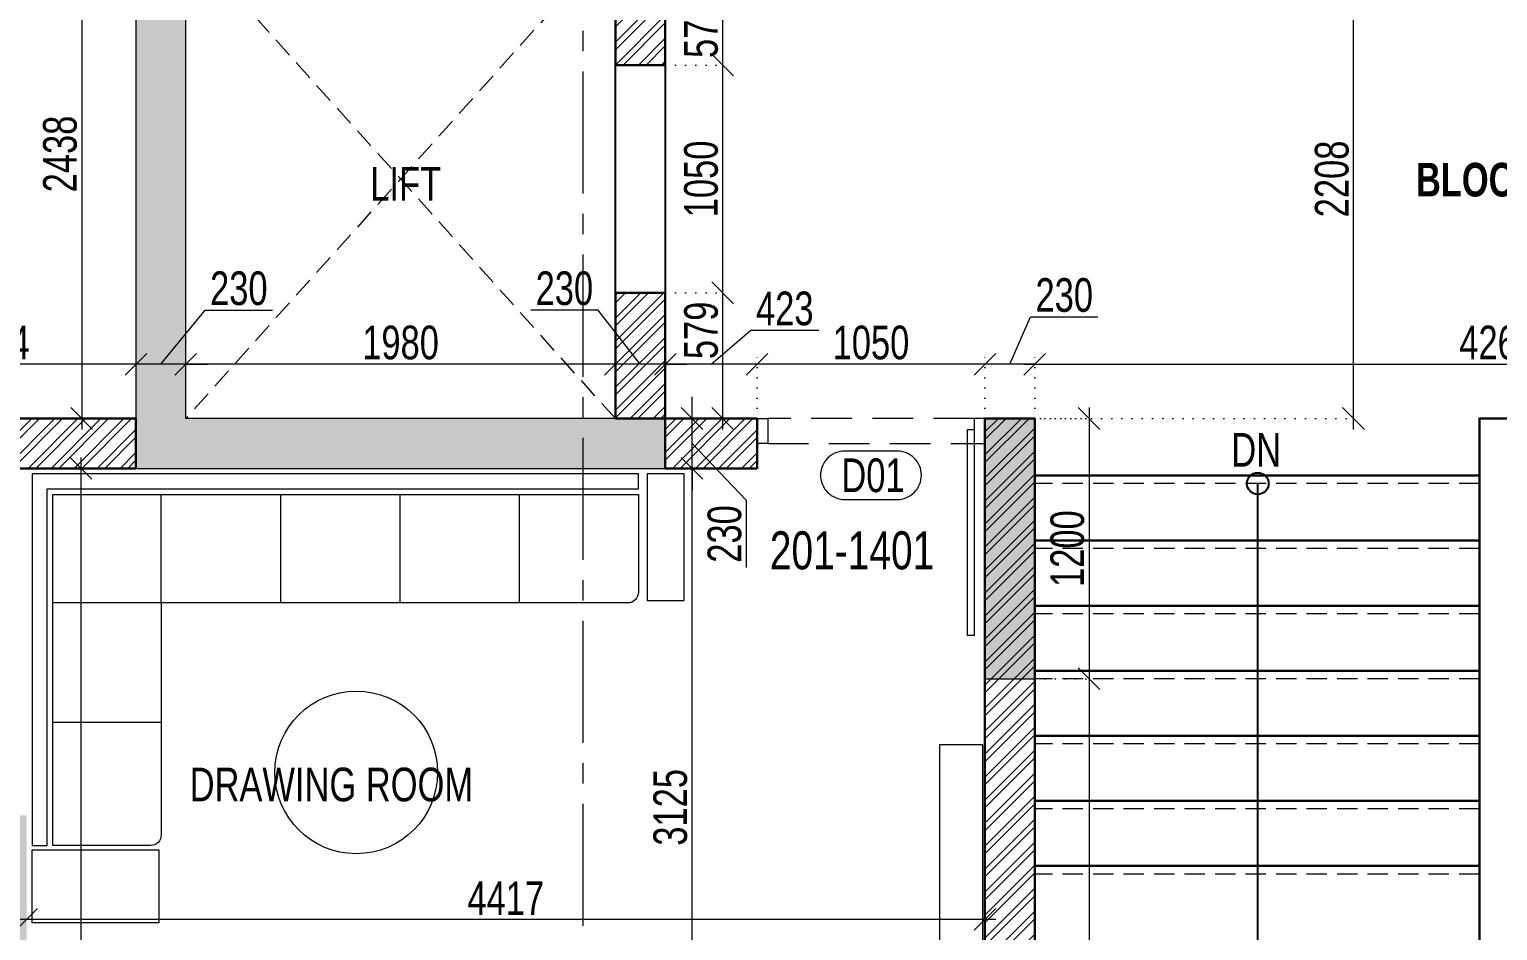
# Model space of a CAD drawing. Header units: inches. Extents: x 785882 to 928568, y 496782 to 576896.
# Drawn here: x 866881 to 873649, y 511161 to 515315 of the extents above; entities that cross this region are included whole.
import ezdxf
from ezdxf.enums import TextEntityAlignment as Align

# ---------------------------------------------------------------- set-up
doc = ezdxf.new("R2010")
doc.units = ezdxf.units.IN
doc.header["$LTSCALE"] = 750
doc.header["$MEASUREMENT"] = 0
for name, pattern in [('CENTER', [2, 1.25, -0.25, 0.25, -0.25]), ('CENTER2', [1.125, 0.75, -0.125, 0.125, -0.125]), ('DOT', [0.25, 0, -0.25]), ('HIDDEN', [0.375, 0.25, -0.125]), ('HIDDEN2', [0.1875, 0.125, -0.0625])]:
    doc.linetypes.add(name, pattern=pattern)
for name, color, linetype in [('a-Text-Room-HM', 7, 'Continuous'), ('ELE-02-MSA', 4, 'Continuous'), ('R.C.C HATCH-MSA', 250, 'Continuous')]:
    doc.layers.add(name, color=color, linetype=linetype)
for name, color, linetype, lineweight in [('COLUMN', 5, 'Continuous', 13), ('DIMENSION WORKING-MSA', 222, 'Continuous', 13), ('DOOR NO-MSA', 4, 'Continuous', 9), ('DOOR-MSA', 50, 'Continuous', 13), ('DOTTED LINE-MSA', 3, 'HIDDEN2', 13), ('ELE-01-MSA', 7, 'Continuous', 30), ('FURNITURE-MSA', 251, 'Continuous', 5), ('SECTION LINE', 14, 'CENTER', 9), ('TEXT ROOM NAME-MSA', 210, 'Continuous', 13), ('WALL HATCH-MSA', 251, 'Continuous', 9), ('WALL-MSA', 32, 'Continuous', 30), ('WINDOW-MSA', 50, 'Continuous', 13)]:
    doc.layers.add(name, color=color, linetype=linetype, lineweight=lineweight)
doc.styles.add('AR', font='swisscl.ttf')
doc.styles.add('Arial-Reg', font='swisscl.ttf', dxfattribs={"height": 155})
doc.styles.add('Arial-Reg+0.8Sc', font='swisscl.ttf')
doc.styles.add('MtXpl_Swis721_LtCn_B', font='swisscl.ttf')
doc.styles.add('MtXpl_Swis721_LtCn_B_1', font='')
doc.styles.get('MtXpl_Swis721_LtCn_B_1').set_extended_font_data('Swis721 LtCn BT', bold=True)
doc.dimstyles.new('WORKING DIM', dxfattribs={"dimtxt": 155, "dimasz": 100, "dimexe": 50, "dimexo": 0, "dimgap": 20, "dimtad": 1, "dimdec": 0, "dimzin": 0, "dimdsep": 46, "dimtxsty": 'AR', "dimblk": 'OBLIQUE', "dimcen": 0.09, "dimdle": 50, "dimclrd": 256, "dimclre": 250, "dimclrt": 256, "dimadec": 0, "dimazin": 0, "dimtfac": 1, "dimtdec": 0, "dimtofl": 0, "dimtmove": 1, "dimatfit": 0, "dimfxl": 1, "dimtolj": 1, "dimtzin": 0, "dimlwd": -1, "dimlwe": -1, "dimarcsym": 0})
pattern_1 = [(45, (36976.4, 0), (-53.0330086, 53.0330086), []), (45, (37011.755, 0), (-53.0330086, 53.0330086), [])]

# ---------------------------------------------------------------- blocks, each defined once
blk = doc.blocks.new('BLOCK-G & H TYPICAL COLOUMN')
at = {"layer": 'R.C.C HATCH-MSA'}
h = blk.add_hatch(color=256, dxfattribs=at)
h.dxf.hatch_style = 1
h.paths.add_polyline_path([(172697.62, -104207.75), (172688.57, -104207.75), (172688.57, -104255), (172697.62, -104255)])
h.paths.add_polyline_path([(172327.12, -104207.75), (172336.18, -104207.75), (172336.18, -104255), (172327.12, -104255)])
h.paths.add_polyline_path([(172819.88, -104207.75), (172819.88, -104216.81), (172867.12, -104216.81), (172867.12, -104207.75)])
h.paths.add_polyline_path([(172204.87, -104207.75), (172204.87, -104216.81), (172157.62, -104216.81), (172157.62, -104207.75)])
h.paths.add_polyline_path([(172561.18, -104240.06), (172552.12, -104240.06), (172552.12, -104287.31), (172561.18, -104287.31)])
h.paths.add_polyline_path([(172463.57, -104240.06), (172472.62, -104240.06), (172472.62, -104287.31), (172463.57, -104287.31)])
h.paths.add_polyline_path([(172177.87, -104422.2), (172177.87, -104431.25), (172130.62, -104431.25), (172130.62, -104422.2)])
h.paths.add_polyline_path([(172894.12, -104422.2), (172894.12, -104431.25), (172846.88, -104431.25), (172846.88, -104422.2)])
h.paths.add_polyline_path([(172336.12, -104486.75), (172336.12, -104495.81), (172288.87, -104495.81), (172288.87, -104486.75)])
h.paths.add_polyline_path([(172202.62, -104543.75), (172202.62, -104552.81), (172155.37, -104552.81), (172155.37, -104543.75)])
h.paths.add_polyline_path([(172822.13, -104543.75), (172822.13, -104552.81), (172869.37, -104552.81), (172869.37, -104543.75)])
h.paths.add_polyline_path([(172516.9, -104495.81), (172507.85, -104495.81), (172507.85, -104448.56), (172516.9, -104448.56)])
h.paths.add_polyline_path([(172697.62, -104104.25), (172688.57, -104104.25), (172688.57, -104057.01), (172697.62, -104057.01)])
h.paths.add_polyline_path([(172327.12, -104104.25), (172336.18, -104104.25), (172336.18, -104057.01), (172327.12, -104057.01)])
h.paths.add_polyline_path([(172819.88, -104104.25), (172819.88, -104095.2), (172867.12, -104095.2), (172867.12, -104104.25)])
h.paths.add_polyline_path([(172204.87, -104104.25), (172204.87, -104095.2), (172157.62, -104095.2), (172157.62, -104104.25)])
h.paths.add_polyline_path([(172561.18, -104071.94), (172552.12, -104071.94), (172552.12, -104024.7), (172561.18, -104024.7)])
h.paths.add_polyline_path([(172463.57, -104071.94), (172472.62, -104071.94), (172472.62, -104024.7), (172463.57, -104024.7)])
h.paths.add_polyline_path([(172177.87, -103889.81), (172177.87, -103880.75), (172130.62, -103880.75), (172130.62, -103889.81)])
h.paths.add_polyline_path([(172894.12, -103889.81), (172894.12, -103880.75), (172846.88, -103880.75), (172846.88, -103889.81)])
h.paths.add_polyline_path([(172336.12, -103825.25), (172336.12, -103816.2), (172288.87, -103816.2), (172288.87, -103825.25)])
h.paths.add_polyline_path([(172202.62, -103768.25), (172202.62, -103759.2), (172155.37, -103759.2), (172155.37, -103768.25)])
h.paths.add_polyline_path([(172822.13, -103768.25), (172822.13, -103759.2), (172869.37, -103759.2), (172869.37, -103768.25)])
h.paths.add_polyline_path([(172516.9, -103816.2), (172507.85, -103816.2), (172507.85, -103863.44), (172516.9, -103863.44)])
h.paths.add_polyline_path([(172548.37, -103699.31), (172548.37, -103690.25), (172595.62, -103690.25), (172595.62, -103699.31)])
h.paths.add_polyline_path([(172476.37, -103699.31), (172476.37, -103690.25), (172429.13, -103690.25), (172429.13, -103699.31)])
h.paths.add_polyline_path([(172726.82, -103612.31), (172726.82, -103603.25), (172774.06, -103603.25), (172774.06, -103612.31)])
h.paths.add_polyline_path([(172297.93, -103612.31), (172297.93, -103603.25), (172250.69, -103603.25), (172250.69, -103612.31)])
h.paths.add_polyline_path([(172920.37, -103523.81), (172920.37, -103514.75), (172857.56, -103514.75), (172857.56, -103523.81)])
h.paths.add_polyline_path([(172104.37, -103523.81), (172104.37, -103514.75), (172167.19, -103514.75), (172167.19, -103523.81)])
h.paths.add_polyline_path([(172476.37, -103492.94), (172467.32, -103492.94), (172467.32, -103445.7), (172476.37, -103445.7)])
h.paths.add_polyline_path([(172548.37, -103492.94), (172557.43, -103492.94), (172557.43, -103445.7), (172548.37, -103445.7)])
h.paths.add_polyline_path([(172663.43, -103454.75), (172759.5, -103454.75), (172759.5, -103349.7), (172663.43, -103349.7), (172663.43, -103358.75), (172750.44, -103358.75), (172750.44, -103445.7), (172663.43, -103445.7)])
h.paths.add_polyline_path([(172361.32, -103454.75), (172265.25, -103454.75), (172265.25, -103349.7), (172361.32, -103349.7), (172361.32, -103358.75), (172274.31, -103358.75), (172274.31, -103445.7), (172361.32, -103445.7)])
h.paths.add_polyline_path([(172428.37, -103358.75), (172419.32, -103358.75), (172419.32, -103311.51), (172428.37, -103311.51)])
h.paths.add_polyline_path([(172428.37, -103132.74), (172419.32, -103132.74), (172419.32, -103179.99), (172428.37, -103179.99)])
h.paths.add_polyline_path([(172151.62, -103286.75), (172151.62, -103277.7), (172104.37, -103277.7), (172104.37, -103286.75)])
h.paths.add_polyline_path([(172245.43, -103162.74), (172245.43, -103153.68), (172198.19, -103153.68), (172198.19, -103162.74)])
h.paths.add_polyline_path([(172428.37, -103021.25), (172419.32, -103021.25), (172419.32, -103068.5), (172428.37, -103068.5)])
h.paths.add_polyline_path([(172245.43, -102997.25), (172236.37, -102997.25), (172236.37, -103044.5), (172245.43, -103044.5)])
h.paths.add_polyline_path([(172104.37, -102997.25), (172104.37, -103006.31), (172151.62, -103006.31), (172151.62, -102997.25)])
h.paths.add_polyline_path([(172596.37, -103358.75), (172605.43, -103358.75), (172605.43, -103311.51), (172596.37, -103311.51)])
h.paths.add_polyline_path([(172596.37, -103132.74), (172605.43, -103132.74), (172605.43, -103179.99), (172596.37, -103179.99)])
h.paths.add_polyline_path([(172873.13, -103286.75), (172873.13, -103277.7), (172920.37, -103277.7), (172920.37, -103286.75)])
h.paths.add_polyline_path([(172779.32, -103162.74), (172779.32, -103153.68), (172826.56, -103153.68), (172826.56, -103162.74)])
h.paths.add_polyline_path([(172596.37, -103021.25), (172605.43, -103021.25), (172605.43, -103068.5), (172596.37, -103068.5)])
h.paths.add_polyline_path([(172779.32, -102997.25), (172788.37, -102997.25), (172788.37, -103044.5), (172779.32, -103044.5)])
h.paths.add_polyline_path([(172920.37, -102997.25), (172920.37, -103006.31), (172873.13, -103006.31), (172873.13, -102997.25)])
h.paths.add_polyline_path([(172548.37, -104612.7), (172548.37, -104621.75), (172595.62, -104621.75), (172595.62, -104612.7)])
h.paths.add_polyline_path([(172476.37, -104612.7), (172476.37, -104621.75), (172429.13, -104621.75), (172429.13, -104612.7)])
h.paths.add_polyline_path([(172297.93, -104699.7), (172297.93, -104708.75), (172250.69, -104708.75), (172250.69, -104699.7)])
h.paths.add_polyline_path([(172104.37, -104788.2), (172104.37, -104797.25), (172167.19, -104797.25), (172167.19, -104788.2)])
h.paths.add_polyline_path([(172726.82, -104699.7), (172726.82, -104708.75), (172774.06, -104708.75), (172774.06, -104699.7)])
h.paths.add_polyline_path([(172920.37, -104788.2), (172920.37, -104797.25), (172857.56, -104797.25), (172857.56, -104788.2)])
h.paths.add_polyline_path([(172476.37, -104819.06), (172467.32, -104819.06), (172467.32, -104866.31), (172476.37, -104866.31)])
h.paths.add_polyline_path([(172548.37, -104819.06), (172557.43, -104819.06), (172557.43, -104866.31), (172548.37, -104866.31)])
h.paths.add_polyline_path([(172663.43, -104857.25), (172759.5, -104857.25), (172759.5, -104962.31), (172663.43, -104962.31), (172663.43, -104953.25), (172750.44, -104953.25), (172750.44, -104866.31), (172663.43, -104866.31)])
h.paths.add_polyline_path([(172361.32, -104857.25), (172265.25, -104857.25), (172265.25, -104962.31), (172361.32, -104962.31), (172361.32, -104953.25), (172274.31, -104953.25), (172274.31, -104866.31), (172361.32, -104866.31)])
h.paths.add_polyline_path([(172428.37, -104953.25), (172419.32, -104953.25), (172419.32, -105000.5), (172428.37, -105000.5)])
h.paths.add_polyline_path([(172428.37, -105178.31), (172419.32, -105178.31), (172419.32, -105131.06), (172428.37, -105131.06)])
h.paths.add_polyline_path([(172151.62, -105025.25), (172151.62, -105034.31), (172104.37, -105034.31), (172104.37, -105025.25)])
h.paths.add_polyline_path([(172245.43, -105072.5), (172236.37, -105072.5), (172236.37, -105025.25), (172245.43, -105025.25)])
h.paths.add_polyline_path([(172428.37, -105290.75), (172419.32, -105290.75), (172419.32, -105243.51), (172428.37, -105243.51)])
h.paths.add_polyline_path([(172245.43, -105314.75), (172236.37, -105314.75), (172236.37, -105267.51), (172245.43, -105267.51)])
h.paths.add_polyline_path([(172104.37, -105277.35), (172113.43, -105277.35), (172113.43, -105314.75), (172104.37, -105314.75)])
h.paths.add_polyline_path([(172596.37, -104953.25), (172605.43, -104953.25), (172605.43, -105000.5), (172596.37, -105000.5)])
h.paths.add_polyline_path([(172596.37, -105178.31), (172605.43, -105178.31), (172605.43, -105131.06), (172596.37, -105131.06)])
h.paths.add_polyline_path([(172873.13, -105025.25), (172873.13, -105034.31), (172920.37, -105034.31), (172920.37, -105025.25)])
h.paths.add_polyline_path([(172788.37, -105025.25), (172779.32, -105025.25), (172779.32, -105072.5), (172788.37, -105072.5)])
h.paths.add_polyline_path([(172596.37, -105290.75), (172605.43, -105290.75), (172605.43, -105243.51), (172596.37, -105243.51)])
h.paths.add_polyline_path([(172779.32, -105314.75), (172788.37, -105314.75), (172788.37, -105267.51), (172779.32, -105267.51)])
h.paths.add_polyline_path([(172911.32, -105314.75), (172920.37, -105314.75), (172920.37, -105277.35), (172911.32, -105277.35)])
h.paths.add_polyline_path([(172688.63, -104486.75), (172688.63, -104495.81), (172735.87, -104495.81), (172735.87, -104486.75)])
h.paths.add_polyline_path([(172688.63, -103825.25), (172688.63, -103816.2), (172735.87, -103816.2), (172735.87, -103825.25)])
at = {"layer": 'COLUMN'}
for points in [[(172361.32, -104857.25), (172265.25, -104857.25), (172265.25, -104962.31), (172361.32, -104962.31), (172361.32, -104953.25), (172274.31, -104953.25), (172274.31, -104866.31), (172361.32, -104866.31)], [(172428.37, -104953.25), (172419.32, -104953.25), (172419.32, -105000.5), (172428.37, -105000.5)]]:
    blk.add_lwpolyline(points, close=True, dxfattribs=at)
blk = doc.blocks.new('A$Caebde61c')
at = {"layer": 'FURNITURE-MSA'}
for p, q in [((4202.8, -50532.4, 0), (4202.8, -50032.4, 0)), ((4752.8, -50032.4), (4752.8, -50532.4)), ((5302.8, -50032.4), (5302.8, -50532.4)), ((5852.8, -50032.4), (5852.8, -50532.4)), ((4202.8, -50532.4, 0), (3702.8, -50532.4, 0)), ((4202.8, -51083.7, 0), (3702.8, -51083.7, 0))]:
    blk.add_line(p, q, dxfattribs=at)
for points in [[(3607.5, -51651), (3677.8, -51651), (3677.8, -50007.4), (6402.8, -50007.4), (6402.8, -49937.4), (3607.8, -49937.4)], [(6442.7, -50522.1), (6612.8, -50522.1), (6612.8, -49937.1), (6442.7, -49937.1)], [(7790.3, -52837.4), (7990.3, -52837.4), (7990.3, -51187.4), (7790.3, -51187.4)], [(4192.5, -51671), (4192.5, -52007.4), (3607.5, -52007.4), (3607.5, -51671)]]:
    blk.add_lwpolyline(points, close=True, dxfattribs=at)
blk.add_lwpolyline([(3702.8, -50032.4), (6402.8, -50032.4), (6402.8, -50482.4, -0.414214), (6352.8, -50532.4), (4202.8, -50532.4), (4202.8, -51601, -0.414214), (4152.8, -51651), (3702.8, -51651), (3702.8, -50032.4)], format="xyb", dxfattribs=at)
blk.add_circle((5101.9, -51313.8, 0), 375, dxfattribs=at)
blk = doc.blocks.new('Win-Tag-03')
blk.add_lwpolyline([(-130, 120), (130, 120, -0.414214), (250, 0), (250, 0, -0.414214), (130, -120), (-130, -120, -0.414214), (-250, 0), (-250, 0, -0.414214)], format="xyb", close=True)
blk = doc.blocks.new('A$C37e82350')
at = {"layer": 'SECTION LINE', "linetype": 'CENTER2'}
blk.add_lwpolyline([(-2541.6, -2026.8), (-2541.6, -2083.3), (61391, -2083.3), (61391, -2039.2)], dxfattribs=at)
blk = doc.blocks.new('A$C0454f6c0')
at = {"layer": 'WINDOW-MSA', "ltscale": 5000}
for points in [[(0, 1050), (0, 1000), (-115, 1000), (-115, 1050)], [(0, 0), (0, 50), (-115, 50), (-115, 0)]]:
    blk.add_lwpolyline(points, close=True, dxfattribs=at)
at = {"layer": 'WINDOW-MSA', "linetype": 'HIDDEN', "elevation": 0}
blk.add_lwpolyline([(-115, 1000), (-115, 50)], dxfattribs=at)
at = {"layer": 'WINDOW-MSA', "linetype": 'HIDDEN'}
blk.add_lwpolyline([(0, 50), (0, 1000)], dxfattribs=at)
at = {"layer": 'WINDOW-MSA', "ltscale": 5000, "elevation": 0}
blk.add_lwpolyline([(-50, 50), (-1000, 50), (-1000, 80), (-50, 80)], close=True, dxfattribs=at)
blk = doc.blocks.new('_Oblique')
at = {"color": 0, "linetype": 'ByBlock', "lineweight": -2}
blk.add_line((-0.5, -0.5), (0.5, 0.5), dxfattribs=at)
blk = doc.blocks.new('*D1641')
at = {"layer": 'Defpoints', "color": 0, "ltscale": 0.25, "transparency": 16777216}
for p in [(869935.5, 513291.6), (869935.5, 513291.6), (869935.5, 510166.6)]:
    blk.add_point(p, dxfattribs=at)
at = {"layer": 'DIMENSION WORKING-MSA', "ltscale": 0.25, "transparency": 16777216}
blk.add_line((869935.5, 510116.6), (869935.5, 513341.6), dxfattribs=at)
at = {"layer": 'DIMENSION WORKING-MSA', "color": 250, "linetype": 'DOT', "ltscale": 0.25, "transparency": 16777216}
for p, q in [((869935.5, 513291.6), (869985.5, 513291.6)), ((869935.5, 510166.6), (869985.5, 510166.6))]:
    blk.add_line(p, q, dxfattribs=at)
at = {"layer": 'DIMENSION WORKING-MSA', "ltscale": 0.25, "transparency": 16777216, "xscale": 100, "yscale": 100, "zscale": 100}
for p, rotation in [((869935.5, 513291.6), 90), ((869935.5, 510166.6), 270)]:
    blk.add_blockref('_Oblique', p, dxfattribs=dict(at, rotation=rotation))
at = {"layer": 'DIMENSION WORKING-MSA', "ltscale": 0.25, "transparency": 16777216, "insert": (869836, 511729.1), "char_height": 155, "attachment_point": 5, "rotation": 90, "style": 'AR'}
blk.add_mtext('\\A1;3125', dxfattribs=at)
blk = doc.blocks.new('*D1642')
at = {"layer": 'Defpoints', "color": 0, "ltscale": 0.25, "transparency": 16777216}
for p in [(869935.5, 513521.6), (869935.5, 513521.6), (869935.5, 513291.6)]:
    blk.add_point(p, dxfattribs=at)
at = {"layer": 'DIMENSION WORKING-MSA', "ltscale": 0.25, "transparency": 16777216}
for p, q in [((869935.5, 513521.6), (869935.5, 513621.6)), ((869935.5, 513291.6), (869935.5, 513521.6)), ((869935.5, 513406.6), (870185.5, 513144.7)), ((869935.5, 513291.6), (869935.5, 513191.6)), ((870185.5, 513144.7), (870185.5, 512834))]:
    blk.add_line(p, q, dxfattribs=at)
at = {"layer": 'DIMENSION WORKING-MSA', "color": 250, "linetype": 'DOT', "ltscale": 0.25, "transparency": 16777216}
for p, q in [((869935.5, 513521.6), (869985.5, 513521.6)), ((869935.5, 513291.6), (869985.5, 513291.6))]:
    blk.add_line(p, q, dxfattribs=at)
at = {"layer": 'DIMENSION WORKING-MSA', "ltscale": 0.25, "transparency": 16777216, "xscale": 100, "yscale": 100, "zscale": 100}
for p, rotation in [((869935.5, 513521.6), 270), ((869935.5, 513291.6), 90)]:
    blk.add_blockref('_Oblique', p, dxfattribs=dict(at, rotation=rotation))
at = {"layer": 'DIMENSION WORKING-MSA', "ltscale": 0.25, "transparency": 16777216, "insert": (870086, 512989.3), "char_height": 155, "attachment_point": 5, "rotation": 90, "style": 'AR'}
blk.add_mtext('\\A1;230', dxfattribs=at)
blk = doc.blocks.new('*D1654')
at = {"layer": 'Defpoints', "color": 0, "ltscale": 0.25, "transparency": 16777216}
for p in [(866868.7, 511212.8), (866868.7, 511212.8), (871285.5, 511212.8)]:
    blk.add_point(p, dxfattribs=at)
at = {"layer": 'DIMENSION WORKING-MSA', "color": 250, "linetype": 'DOT', "ltscale": 0.25, "transparency": 16777216}
for p, q in [((866868.7, 511212.8), (866868.7, 511262.8)), ((871285.5, 511212.8), (871285.5, 511262.8))]:
    blk.add_line(p, q, dxfattribs=at)
at = {"layer": 'DIMENSION WORKING-MSA', "ltscale": 0.25, "transparency": 16777216}
blk.add_line((871335.5, 511212.8), (866818.7, 511212.8), dxfattribs=at)
at = {"layer": 'DIMENSION WORKING-MSA', "ltscale": 0.25, "transparency": 16777216, "xscale": 100, "yscale": 100, "zscale": 100, "rotation": 180}
blk.add_blockref('_Oblique', (866868.7, 511212.8), dxfattribs=at)
at = {"layer": 'DIMENSION WORKING-MSA', "ltscale": 0.25, "transparency": 16777216, "xscale": 100, "yscale": 100, "zscale": 100}
blk.add_blockref('_Oblique', (871285.5, 511212.8), dxfattribs=at)
at = {"layer": 'DIMENSION WORKING-MSA', "ltscale": 0.25, "transparency": 16777216, "insert": (869077.1, 511310.3), "char_height": 155, "attachment_point": 5, "style": 'AR'}
blk.add_mtext('\\A1;4417', dxfattribs=at)
blk = doc.blocks.new('*D1658')
at = {"layer": 'Defpoints', "color": 0, "ltscale": 0.25, "transparency": 16777216}
for p in [(867118.7, 513291.6), (867118.7, 507279.1), (867118.7, 507279.1)]:
    blk.add_point(p, dxfattribs=at)
at = {"layer": 'DIMENSION WORKING-MSA', "ltscale": 0.25, "transparency": 16777216}
blk.add_line((867118.7, 513341.6), (867118.7, 507229.1), dxfattribs=at)
at = {"layer": 'DIMENSION WORKING-MSA', "color": 250, "linetype": 'DOT', "ltscale": 0.25, "transparency": 16777216}
for p, q in [((867118.7, 513291.6), (867168.7, 513291.6)), ((867118.7, 507279.1), (867168.7, 507279.1))]:
    blk.add_line(p, q, dxfattribs=at)
at = {"layer": 'DIMENSION WORKING-MSA', "ltscale": 0.25, "transparency": 16777216, "xscale": 100, "yscale": 100, "zscale": 100}
for p, rotation in [((867118.7, 513291.6), 90), ((867118.7, 507279.1), 270)]:
    blk.add_blockref('_Oblique', p, dxfattribs=dict(at, rotation=rotation))
at = {"layer": 'DIMENSION WORKING-MSA', "ltscale": 0.25, "transparency": 16777216, "insert": (867019.2, 510013.8), "char_height": 155, "attachment_point": 5, "rotation": 90, "style": 'AR'}
blk.add_mtext('\\A1;6013', dxfattribs=at)
blk = doc.blocks.new('*D1511')
at = {"layer": 'Defpoints', "color": 0, "ltscale": 0.25, "transparency": 16777216}
for p in [(871285.5, 513771.6), (871285.5, 513521.6, 0), (871515.5, 513521.6)]:
    blk.add_point(p, dxfattribs=at)
at = {"layer": 'DIMENSION WORKING-MSA', "ltscale": 0.25, "transparency": 16777216}
for p, q in [((871400.5, 513771.6), (871496, 513990.5)), ((871496, 513990.5), (871806.7, 513990.5)), ((871285.5, 513771.6), (871185.5, 513771.6)), ((871515.5, 513771.6), (871285.5, 513771.6)), ((871515.5, 513771.6), (871615.5, 513771.6))]:
    blk.add_line(p, q, dxfattribs=at)
at = {"layer": 'DIMENSION WORKING-MSA', "color": 250, "linetype": 'DOT', "ltscale": 0.25, "transparency": 16777216}
for p, q in [((871285.5, 513521.6), (871285.5, 513821.6)), ((871515.5, 513521.6), (871515.5, 513821.6))]:
    blk.add_line(p, q, dxfattribs=at)
at = {"layer": 'DIMENSION WORKING-MSA', "ltscale": 0.25, "transparency": 16777216, "xscale": 100, "yscale": 100, "zscale": 100}
blk.add_blockref('_Oblique', (871285.5, 513771.6), dxfattribs=at)
at = {"layer": 'DIMENSION WORKING-MSA', "ltscale": 0.25, "transparency": 16777216, "xscale": 100, "yscale": 100, "zscale": 100, "rotation": 180}
blk.add_blockref('_Oblique', (871515.5, 513771.6), dxfattribs=at)
at = {"layer": 'DIMENSION WORKING-MSA', "ltscale": 0.25, "transparency": 16777216, "insert": (871651.4, 514090), "char_height": 155, "attachment_point": 5, "style": 'AR'}
blk.add_mtext('\\A1;230', dxfattribs=at)
blk = doc.blocks.new('*D1512')
at = {"layer": 'Defpoints', "color": 0, "ltscale": 0.25, "transparency": 16777216}
for p in [(870235.5, 513771.6), (870235.5, 513521.6), (871285.5, 513521.6, 0)]:
    blk.add_point(p, dxfattribs=at)
at = {"layer": 'DIMENSION WORKING-MSA', "ltscale": 0.25, "transparency": 16777216}
blk.add_line((871335.5, 513771.6), (870185.5, 513771.6), dxfattribs=at)
at = {"layer": 'DIMENSION WORKING-MSA', "color": 250, "linetype": 'DOT', "ltscale": 0.25, "transparency": 16777216}
for p, q in [((870235.5, 513521.6), (870235.5, 513821.6)), ((871285.5, 513521.6), (871285.5, 513821.6))]:
    blk.add_line(p, q, dxfattribs=at)
at = {"layer": 'DIMENSION WORKING-MSA', "ltscale": 0.25, "transparency": 16777216, "xscale": 100, "yscale": 100, "zscale": 100, "rotation": 180}
blk.add_blockref('_Oblique', (870235.5, 513771.6), dxfattribs=at)
at = {"layer": 'DIMENSION WORKING-MSA', "ltscale": 0.25, "transparency": 16777216, "xscale": 100, "yscale": 100, "zscale": 100}
blk.add_blockref('_Oblique', (871285.5, 513771.6), dxfattribs=at)
at = {"layer": 'DIMENSION WORKING-MSA', "ltscale": 0.25, "transparency": 16777216, "insert": (870760.5, 513870.9), "char_height": 155, "attachment_point": 5, "style": 'AR'}
blk.add_mtext('\\A1;1050', dxfattribs=at)
blk = doc.blocks.new('*D1513')
at = {"layer": 'Defpoints', "color": 0, "ltscale": 0.25, "transparency": 16777216}
for p in [(869812.2, 513771.6), (869812.2, 513771.6), (870235.5, 513521.6)]:
    blk.add_point(p, dxfattribs=at)
at = {"layer": 'DIMENSION WORKING-MSA', "ltscale": 0.25, "transparency": 16777216}
for p, q in [((870023.8, 513771.6), (870206.6, 513928.6)), ((870206.6, 513928.6), (870519.7, 513928.6)), ((870285.5, 513771.6), (869762.2, 513771.6))]:
    blk.add_line(p, q, dxfattribs=at)
at = {"layer": 'DIMENSION WORKING-MSA', "color": 250, "linetype": 'DOT', "ltscale": 0.25, "transparency": 16777216}
for p, q in [((869812.2, 513771.6), (869812.2, 513721.6)), ((870235.5, 513521.6), (870235.5, 513821.6))]:
    blk.add_line(p, q, dxfattribs=at)
at = {"layer": 'DIMENSION WORKING-MSA', "ltscale": 0.25, "transparency": 16777216, "xscale": 100, "yscale": 100, "zscale": 100, "rotation": 180}
blk.add_blockref('_Oblique', (869812.2, 513771.6), dxfattribs=at)
at = {"layer": 'DIMENSION WORKING-MSA', "ltscale": 0.25, "transparency": 16777216, "xscale": 100, "yscale": 100, "zscale": 100}
blk.add_blockref('_Oblique', (870235.5, 513771.6), dxfattribs=at)
at = {"layer": 'DIMENSION WORKING-MSA', "ltscale": 0.25, "transparency": 16777216, "insert": (870363.1, 514027.9), "char_height": 155, "attachment_point": 5, "style": 'AR'}
blk.add_mtext('\\A1;423', dxfattribs=at)
blk = doc.blocks.new('*D1514')
at = {"layer": 'Defpoints', "color": 0, "ltscale": 0.25, "transparency": 16777216}
for p in [(869582.2, 513771.6), (869582.2, 513771.6), (869812.2, 513771.6)]:
    blk.add_point(p, dxfattribs=at)
at = {"layer": 'DIMENSION WORKING-MSA', "ltscale": 0.25, "transparency": 16777216}
for p, q in [((869502.6, 514021.6), (869191.9, 514021.6)), ((869697.2, 513771.6), (869502.6, 514021.6)), ((869582.2, 513771.6), (869482.2, 513771.6)), ((869812.2, 513771.6), (869582.2, 513771.6)), ((869812.2, 513771.6), (869912.2, 513771.6))]:
    blk.add_line(p, q, dxfattribs=at)
at = {"layer": 'DIMENSION WORKING-MSA', "color": 250, "linetype": 'DOT', "ltscale": 0.25, "transparency": 16777216}
for p, q in [((869582.2, 513771.6), (869582.2, 513821.6)), ((869812.2, 513771.6), (869812.2, 513721.6))]:
    blk.add_line(p, q, dxfattribs=at)
at = {"layer": 'DIMENSION WORKING-MSA', "ltscale": 0.25, "transparency": 16777216, "xscale": 100, "yscale": 100, "zscale": 100}
blk.add_blockref('_Oblique', (869582.2, 513771.6), dxfattribs=at)
at = {"layer": 'DIMENSION WORKING-MSA', "ltscale": 0.25, "transparency": 16777216, "xscale": 100, "yscale": 100, "zscale": 100, "rotation": 180}
blk.add_blockref('_Oblique', (869812.2, 513771.6), dxfattribs=at)
at = {"layer": 'DIMENSION WORKING-MSA', "ltscale": 0.25, "transparency": 16777216, "insert": (869347.2, 514121), "char_height": 155, "attachment_point": 5, "style": 'AR'}
blk.add_mtext('\\A1;230', dxfattribs=at)
blk = doc.blocks.new('*D1515')
at = {"layer": 'Defpoints', "color": 0, "ltscale": 0.25, "transparency": 16777216}
for p in [(867602.2, 513771.6), (867602.2, 513771.6), (869582.2, 513771.6)]:
    blk.add_point(p, dxfattribs=at)
at = {"layer": 'DIMENSION WORKING-MSA', "ltscale": 0.25, "transparency": 16777216}
blk.add_line((869632.2, 513771.6), (867552.2, 513771.6), dxfattribs=at)
at = {"layer": 'DIMENSION WORKING-MSA', "color": 250, "linetype": 'DOT', "ltscale": 0.25, "transparency": 16777216}
for p, q in [((867602.2, 513771.6), (867602.2, 513821.6)), ((869582.2, 513771.6), (869582.2, 513821.6))]:
    blk.add_line(p, q, dxfattribs=at)
at = {"layer": 'DIMENSION WORKING-MSA', "ltscale": 0.25, "transparency": 16777216, "xscale": 100, "yscale": 100, "zscale": 100, "rotation": 180}
blk.add_blockref('_Oblique', (867602.2, 513771.6), dxfattribs=at)
at = {"layer": 'DIMENSION WORKING-MSA', "ltscale": 0.25, "transparency": 16777216, "xscale": 100, "yscale": 100, "zscale": 100}
blk.add_blockref('_Oblique', (869582.2, 513771.6), dxfattribs=at)
at = {"layer": 'DIMENSION WORKING-MSA', "ltscale": 0.25, "transparency": 16777216, "insert": (868592.2, 513870.9), "char_height": 155, "attachment_point": 5, "style": 'AR'}
blk.add_mtext('\\A1;1980', dxfattribs=at)
blk = doc.blocks.new('*D1516')
at = {"layer": 'Defpoints', "color": 0, "ltscale": 0.25, "transparency": 16777216}
for p in [(867372.2, 513771.6), (867372.2, 513771.6), (867602.2, 513771.6)]:
    blk.add_point(p, dxfattribs=at)
at = {"layer": 'DIMENSION WORKING-MSA', "ltscale": 0.25, "transparency": 16777216}
for p, q in [((867487.2, 513771.6), (867691.2, 514021.6)), ((867691.2, 514021.6), (868001.9, 514021.6)), ((867372.2, 513771.6), (867272.2, 513771.6)), ((867602.2, 513771.6), (867372.2, 513771.6)), ((867602.2, 513771.6), (867702.2, 513771.6))]:
    blk.add_line(p, q, dxfattribs=at)
at = {"layer": 'DIMENSION WORKING-MSA', "color": 250, "linetype": 'DOT', "ltscale": 0.25, "transparency": 16777216}
for p, q in [((867372.2, 513771.6), (867372.2, 513821.6)), ((867602.2, 513771.6), (867602.2, 513821.6))]:
    blk.add_line(p, q, dxfattribs=at)
at = {"layer": 'DIMENSION WORKING-MSA', "ltscale": 0.25, "transparency": 16777216, "xscale": 100, "yscale": 100, "zscale": 100}
blk.add_blockref('_Oblique', (867372.2, 513771.6), dxfattribs=at)
at = {"layer": 'DIMENSION WORKING-MSA', "ltscale": 0.25, "transparency": 16777216, "xscale": 100, "yscale": 100, "zscale": 100, "rotation": 180}
blk.add_blockref('_Oblique', (867602.2, 513771.6), dxfattribs=at)
at = {"layer": 'DIMENSION WORKING-MSA', "ltscale": 0.25, "transparency": 16777216, "insert": (867846.6, 514121), "char_height": 155, "attachment_point": 5, "style": 'AR'}
blk.add_mtext('\\A1;230', dxfattribs=at)
blk = doc.blocks.new('*D1517')
at = {"layer": 'Defpoints', "color": 0, "ltscale": 0.25, "transparency": 16777216}
for p in [(866038.7, 513771.6), (867372.2, 513771.6), (866038.7, 513521.6)]:
    blk.add_point(p, dxfattribs=at)
at = {"layer": 'DIMENSION WORKING-MSA', "ltscale": 0.25, "transparency": 16777216}
blk.add_line((867422.2, 513771.6), (865988.7, 513771.6), dxfattribs=at)
at = {"layer": 'DIMENSION WORKING-MSA', "color": 250, "linetype": 'DOT', "ltscale": 0.25, "transparency": 16777216}
for p, q in [((866038.7, 513521.6), (866038.7, 513821.6)), ((867372.2, 513771.6), (867372.2, 513821.6))]:
    blk.add_line(p, q, dxfattribs=at)
at = {"layer": 'DIMENSION WORKING-MSA', "ltscale": 0.25, "transparency": 16777216, "xscale": 100, "yscale": 100, "zscale": 100, "rotation": 180}
blk.add_blockref('_Oblique', (866038.7, 513771.6), dxfattribs=at)
at = {"layer": 'DIMENSION WORKING-MSA', "ltscale": 0.25, "transparency": 16777216, "xscale": 100, "yscale": 100, "zscale": 100}
blk.add_blockref('_Oblique', (867372.2, 513771.6), dxfattribs=at)
at = {"layer": 'DIMENSION WORKING-MSA', "ltscale": 0.25, "transparency": 16777216, "insert": (866705.4, 513870.9), "char_height": 155, "attachment_point": 5, "style": 'AR'}
blk.add_mtext('\\A1;1334', dxfattribs=at)
blk = doc.blocks.new('*D1406')
at = {"layer": 'Defpoints', "color": 0, "ltscale": 0.25, "transparency": 16777216}
for p in [(872734.7, 515730), (872984.7, 515730), (871400.5, 513521.6)]:
    blk.add_point(p, dxfattribs=at)
at = {"layer": 'DIMENSION WORKING-MSA', "color": 250, "linetype": 'DOT', "ltscale": 0.25, "transparency": 16777216}
for p, q in [((872734.7, 515730), (873034.7, 515730)), ((871400.5, 513521.6), (873034.7, 513521.6))]:
    blk.add_line(p, q, dxfattribs=at)
at = {"layer": 'DIMENSION WORKING-MSA', "ltscale": 0.25, "transparency": 16777216}
blk.add_line((872984.7, 513471.6), (872984.7, 515780), dxfattribs=at)
at = {"layer": 'DIMENSION WORKING-MSA', "ltscale": 0.25, "transparency": 16777216, "xscale": 100, "yscale": 100, "zscale": 100}
for p, rotation in [((872984.7, 515730), 90), ((872984.7, 513521.6), 270)]:
    blk.add_blockref('_Oblique', p, dxfattribs=dict(at, rotation=rotation))
at = {"layer": 'DIMENSION WORKING-MSA', "ltscale": 0.25, "transparency": 16777216, "insert": (872885.3, 514625.8), "char_height": 155, "attachment_point": 5, "rotation": 90, "style": 'AR'}
blk.add_mtext('\\A1;2208', dxfattribs=at)
blk = doc.blocks.new('*D1426')
at = {"layer": 'Defpoints', "color": 0, "ltscale": 0.25, "transparency": 16777216}
for p in [(867372.2, 515960), (867122.2, 513521.6), (867372.2, 513521.6)]:
    blk.add_point(p, dxfattribs=at)
at = {"layer": 'DIMENSION WORKING-MSA', "ltscale": 0.25, "transparency": 16777216}
blk.add_line((867122.2, 516010), (867122.2, 513471.6), dxfattribs=at)
at = {"layer": 'DIMENSION WORKING-MSA', "color": 250, "linetype": 'DOT', "ltscale": 0.25, "transparency": 16777216}
for p, q in [((867372.2, 515960), (867072.2, 515960)), ((867372.2, 513521.6), (867072.2, 513521.6))]:
    blk.add_line(p, q, dxfattribs=at)
at = {"layer": 'DIMENSION WORKING-MSA', "ltscale": 0.25, "transparency": 16777216, "xscale": 100, "yscale": 100, "zscale": 100}
for p, rotation in [((867122.2, 515960), 90), ((867122.2, 513521.6), 270)]:
    blk.add_blockref('_Oblique', p, dxfattribs=dict(at, rotation=rotation))
at = {"layer": 'DIMENSION WORKING-MSA', "ltscale": 0.25, "transparency": 16777216, "insert": (867022.7, 514740.8), "char_height": 155, "attachment_point": 5, "rotation": 90, "style": 'AR'}
blk.add_mtext('\\A1;2438', dxfattribs=at)
blk = doc.blocks.new('*D1454')
at = {"layer": 'Defpoints', "color": 0, "ltscale": 0.25, "transparency": 16777216}
for p in [(871515.5, 513521.6), (871515.5, 512321.6), (871765.5, 512321.6)]:
    blk.add_point(p, dxfattribs=at)
at = {"layer": 'DIMENSION WORKING-MSA', "ltscale": 0.25, "transparency": 16777216}
blk.add_line((871765.5, 513571.6), (871765.5, 512271.6), dxfattribs=at)
at = {"layer": 'DIMENSION WORKING-MSA', "color": 250, "linetype": 'DOT', "ltscale": 0.25, "transparency": 16777216}
for p, q in [((871515.5, 513521.6), (871815.5, 513521.6)), ((871515.5, 512321.6), (871815.5, 512321.6))]:
    blk.add_line(p, q, dxfattribs=at)
at = {"layer": 'DIMENSION WORKING-MSA', "ltscale": 0.25, "transparency": 16777216, "xscale": 100, "yscale": 100, "zscale": 100}
for p, rotation in [((871765.5, 513521.6), 90), ((871765.5, 512321.6), 270)]:
    blk.add_blockref('_Oblique', p, dxfattribs=dict(at, rotation=rotation))
at = {"layer": 'DIMENSION WORKING-MSA', "ltscale": 0.25, "transparency": 16777216, "insert": (871666.1, 512921.6), "char_height": 155, "attachment_point": 5, "rotation": 90, "style": 'AR'}
blk.add_mtext('\\A1;1200', dxfattribs=at)
blk = doc.blocks.new('*D1455')
at = {"layer": 'Defpoints', "color": 0, "ltscale": 0.25, "transparency": 16777216}
for p in [(871515.5, 512321.6), (871515.5, 509005.2), (871765.5, 509005.2)]:
    blk.add_point(p, dxfattribs=at)
at = {"layer": 'DIMENSION WORKING-MSA', "ltscale": 0.25, "transparency": 16777216}
blk.add_line((871765.5, 512371.6), (871765.5, 508955.2), dxfattribs=at)
at = {"layer": 'DIMENSION WORKING-MSA', "color": 250, "linetype": 'DOT', "ltscale": 0.25, "transparency": 16777216}
for p, q in [((871515.5, 512321.6), (871815.5, 512321.6)), ((871515.5, 509005.2), (871815.5, 509005.2))]:
    blk.add_line(p, q, dxfattribs=at)
at = {"layer": 'DIMENSION WORKING-MSA', "ltscale": 0.25, "transparency": 16777216, "xscale": 100, "yscale": 100, "zscale": 100}
for p, rotation in [((871765.5, 512321.6), 90), ((871765.5, 509005.2), 270)]:
    blk.add_blockref('_Oblique', p, dxfattribs=dict(at, rotation=rotation))
at = {"layer": 'DIMENSION WORKING-MSA', "ltscale": 0.25, "transparency": 16777216, "insert": (871666, 510663.4), "char_height": 155, "attachment_point": 5, "rotation": 90, "style": 'AR'}
blk.add_mtext('\\A1;3316', dxfattribs=at)
blk = doc.blocks.new('*D1286')
at = {"layer": 'Defpoints', "color": 0, "ltscale": 0.25, "transparency": 16777216}
for p in [(869812.2, 514100.8), (870077.1, 514100.8), (869812.2, 513521.6)]:
    blk.add_point(p, dxfattribs=at)
at = {"layer": 'DIMENSION WORKING-MSA', "color": 250, "linetype": 'DOT', "ltscale": 0.25, "transparency": 16777216}
for p, q in [((869812.2, 514100.8), (870127.1, 514100.8)), ((869812.2, 513521.6), (870127.1, 513521.6))]:
    blk.add_line(p, q, dxfattribs=at)
at = {"layer": 'DIMENSION WORKING-MSA', "ltscale": 0.25, "transparency": 16777216}
blk.add_line((870077.1, 513471.6), (870077.1, 514150.8), dxfattribs=at)
at = {"layer": 'DIMENSION WORKING-MSA', "ltscale": 0.25, "transparency": 16777216, "xscale": 100, "yscale": 100, "zscale": 100}
for p, rotation in [((870077.1, 514100.8), 90), ((870077.1, 513521.6), 270)]:
    blk.add_blockref('_Oblique', p, dxfattribs=dict(at, rotation=rotation))
at = {"layer": 'DIMENSION WORKING-MSA', "ltscale": 0.25, "transparency": 16777216, "insert": (869977.7, 513927.8), "char_height": 155, "attachment_point": 5, "rotation": 90, "style": 'AR'}
blk.add_mtext('\\A1;579', dxfattribs=at)
blk = doc.blocks.new('*D1287')
at = {"layer": 'Defpoints', "color": 0, "ltscale": 0.25, "transparency": 16777216}
for p in [(869812.2, 515150.8), (870077.1, 515150.8), (869812.2, 514100.8)]:
    blk.add_point(p, dxfattribs=at)
at = {"layer": 'DIMENSION WORKING-MSA', "ltscale": 0.25, "transparency": 16777216}
blk.add_line((870077.1, 514050.8), (870077.1, 515200.8), dxfattribs=at)
at = {"layer": 'DIMENSION WORKING-MSA', "color": 250, "linetype": 'DOT', "ltscale": 0.25, "transparency": 16777216}
for p, q in [((869812.2, 515150.8), (870127.1, 515150.8)), ((869812.2, 514100.8), (870127.1, 514100.8))]:
    blk.add_line(p, q, dxfattribs=at)
at = {"layer": 'DIMENSION WORKING-MSA', "ltscale": 0.25, "transparency": 16777216, "xscale": 100, "yscale": 100, "zscale": 100}
for p, rotation in [((870077.1, 515150.8), 90), ((870077.1, 514100.8), 270)]:
    blk.add_blockref('_Oblique', p, dxfattribs=dict(at, rotation=rotation))
at = {"layer": 'DIMENSION WORKING-MSA', "ltscale": 0.25, "transparency": 16777216, "insert": (869977.7, 514625.8), "char_height": 155, "attachment_point": 5, "rotation": 90, "style": 'AR'}
blk.add_mtext('\\A1;1050', dxfattribs=at)
blk = doc.blocks.new('*D1288')
at = {"layer": 'Defpoints', "color": 0, "ltscale": 0.25, "transparency": 16777216}
for p in [(869812.2, 515730), (870077.1, 515730), (869812.2, 515150.8)]:
    blk.add_point(p, dxfattribs=at)
at = {"layer": 'DIMENSION WORKING-MSA', "color": 250, "linetype": 'DOT', "ltscale": 0.25, "transparency": 16777216}
for p, q in [((869812.2, 515730), (870127.1, 515730)), ((869812.2, 515150.8), (870127.1, 515150.8))]:
    blk.add_line(p, q, dxfattribs=at)
at = {"layer": 'DIMENSION WORKING-MSA', "ltscale": 0.25, "transparency": 16777216}
blk.add_line((870077.1, 515100.8), (870077.1, 515780), dxfattribs=at)
at = {"layer": 'DIMENSION WORKING-MSA', "ltscale": 0.25, "transparency": 16777216, "xscale": 100, "yscale": 100, "zscale": 100}
for p, rotation in [((870077.1, 515730), 90), ((870077.1, 515150.8), 270)]:
    blk.add_blockref('_Oblique', p, dxfattribs=dict(at, rotation=rotation))
at = {"layer": 'DIMENSION WORKING-MSA', "ltscale": 0.25, "transparency": 16777216, "insert": (869977.7, 515316), "char_height": 155, "attachment_point": 5, "rotation": 90, "style": 'AR'}
blk.add_mtext('\\A1;579', dxfattribs=at)
blk = doc.blocks.new('*D1226')
at = {"layer": 'Defpoints', "color": 0, "ltscale": 0.25, "transparency": 16777216}
for p in [(875782.7, 513771.6), (871515.5, 513521.6), (875782.7, 513521.6)]:
    blk.add_point(p, dxfattribs=at)
at = {"layer": 'DIMENSION WORKING-MSA', "ltscale": 0.25, "transparency": 16777216}
blk.add_line((871465.5, 513771.6), (875832.7, 513771.6), dxfattribs=at)
at = {"layer": 'DIMENSION WORKING-MSA', "color": 250, "linetype": 'DOT', "ltscale": 0.25, "transparency": 16777216}
for p, q in [((871515.5, 513521.6), (871515.5, 513821.6)), ((875782.7, 513521.6), (875782.7, 513821.6))]:
    blk.add_line(p, q, dxfattribs=at)
at = {"layer": 'DIMENSION WORKING-MSA', "ltscale": 0.25, "transparency": 16777216, "xscale": 100, "yscale": 100, "zscale": 100, "rotation": 180}
blk.add_blockref('_Oblique', (871515.5, 513771.6), dxfattribs=at)
at = {"layer": 'DIMENSION WORKING-MSA', "ltscale": 0.25, "transparency": 16777216, "xscale": 100, "yscale": 100, "zscale": 100}
blk.add_blockref('_Oblique', (875782.7, 513771.6), dxfattribs=at)
at = {"layer": 'DIMENSION WORKING-MSA', "ltscale": 0.25, "transparency": 16777216, "insert": (873649.1, 513870.9), "char_height": 155, "attachment_point": 5, "style": 'AR'}
blk.add_mtext('\\A1;4267', dxfattribs=at)

msp = doc.modelspace()

# ---------------------------------------------------------------- hatches: boundary and pattern name
at = {"layer": 'WALL HATCH-MSA'}
h = msp.add_hatch(dxfattribs=at)
h.set_pattern_fill('ANSI32', color=256, scale=200)
h.set_pattern_definition(pattern_1)
h.paths.add_polyline_path([(869812.2, 515730), (869582.2, 515730), (869582.2, 515150.8), (869812.2, 515150.8)])
h = msp.add_hatch(dxfattribs=at)
h.set_pattern_fill('ANSI32', color=256, scale=200)
h.set_pattern_definition(pattern_1)
h.paths.add_polyline_path([(869812.2, 514100.8), (869582.2, 514100.8), (869582.2, 513521.6), (869812.2, 513521.6)])
h = msp.add_hatch(dxfattribs=at)
h.set_pattern_fill('ANSI32', color=256, scale=200)
h.set_pattern_definition(pattern_1)
h.paths.add_polyline_path([(867372.2, 513521.6), (866038.7, 513521.6), (866038.7, 513291.6), (867372.2, 513291.6)])
h = msp.add_hatch(dxfattribs=at)
h.set_pattern_fill('ANSI32', color=256, scale=200)
h.set_pattern_definition(pattern_1)
h.paths.add_polyline_path([(871515.5, 513521.6), (871285.5, 513521.6), (871285.5, 510166.6), (869018.7, 510166.6), (869018.7, 509266.6), (869133.7, 509266.6), (869133.7, 510051.6), (871285.5, 510051.6), (871285.5, 504339.5), (871515.5, 504339.5)])
h = msp.add_hatch(dxfattribs=at)
h.set_pattern_fill('ANSI32', color=256, scale=200)
h.set_pattern_definition(pattern_1)
h.paths.add_polyline_path([(870235.5, 513521.6), (869812.2, 513521.6), (869812.2, 513291.6), (870235.5, 513291.6)])

# ---------------------------------------------------------------- linework, layer by layer
msp.add_line((872543.3, 510821.6), (872543.3, 513221.6))
msp.add_circle((872543.3, 513221.6), 50)
at = {"layer": 'DOTTED LINE-MSA'}
for p, q in [((869582.2, 513521.6), (867602.2, 515730)), ((869582.2, 515730), (867602.2, 513521.6)), ((873565.5, 513221.6), (871515.5, 513221.6)), ((873565.5, 512921.6), (871515.5, 512921.6)), ((873565.5, 512621.6), (871515.5, 512621.6)), ((873565.5, 512321.6), (871515.5, 512321.6)), ((873565.5, 512021.6), (871515.5, 512021.6)), ((873565.5, 511721.6), (871515.5, 511721.6)), ((873565.5, 511421.6), (871515.5, 511421.6))]:
    msp.add_line(p, q, dxfattribs=at)
at = {"layer": 'ELE-01-MSA'}
for p, q in [((873565.5, 513258.7), (871515.5, 513258.7)), ((873565.5, 512958.7), (871515.5, 512958.7)), ((873565.5, 512658.7), (871515.5, 512658.7)), ((873565.5, 512358.7), (871515.5, 512358.7)), ((873565.5, 512058.7), (871515.5, 512058.7)), ((873565.5, 511758.7), (871515.5, 511758.7)), ((873565.5, 511458.7), (871515.5, 511458.7))]:
    msp.add_line(p, q, dxfattribs=at)
msp.add_lwpolyline([(873732.7, 513521.6), (873565.5, 513521.6), (873565.5, 510821.6), (873732.7, 510821.6)], close=True, dxfattribs=at)
at = {"layer": 'ELE-02-MSA'}
for p, q in [((869582.2, 514100.8), (869582.2, 515150.8)), ((869812.2, 515150.8), (869812.2, 514100.8))]:
    msp.add_line(p, q, dxfattribs=at)
at = {"layer": 'WALL-MSA'}
for p, q in [((871285.5, 510166.6), (871285.5, 513521.6)), ((871515.5, 513521.6), (871285.5, 513521.6)), ((871515.5, 504339.5), (871515.5, 513521.6))]:
    msp.add_line(p, q, dxfattribs=at)
for points in [[(869812.2, 515845), (869812.2, 515150.8), (869582.2, 515150.8), (869582.2, 515730), (871454.7, 515730)], [(869812.2, 514100.8), (869582.2, 514100.8), (869582.2, 513521.6), (870235.5, 513521.6)], [(869812.2, 514100.8), (869812.2, 513291.6), (870235.5, 513291.6), (870235.5, 513521.6)]]:
    msp.add_lwpolyline(points, dxfattribs=at)
msp.add_lwpolyline([(867372.2, 513521.6), (866038.7, 513521.6), (866038.7, 513291.6), (867372.2, 513291.6)], close=True, dxfattribs=at)

# ---------------------------------------------------------------- block references
at = {"color": 2, "rotation": 270}
msp.add_blockref('A$C37e82350', (871515.5, 563204), dxfattribs=at)
at = {"layer": 'COLUMN', "xscale": 25.4, "yscale": 25.4, "zscale": 25.4}
msp.add_blockref('BLOCK-G & H TYPICAL COLOUMN', (-3508165.2, 3179334.2), dxfattribs=at)
at = {"layer": 'DOOR NO-MSA', "xscale": -0.9300595238095237, "yscale": 0.9300595238095237, "zscale": 0.9300595238095237}
msp.add_blockref('Win-Tag-03', (870760.5, 513259.9, 0), dxfattribs=at)
at = {"layer": 'DOOR-MSA', "extrusion": (-1.00445e-41, -1.29247e-26, -1), "xscale": -1, "zscale": -1, "rotation": 270}
msp.add_blockref('A$C0454f6c0', (-871285.5, 513521.6, 0), dxfattribs=at)
at = {"layer": 'FURNITURE-MSA'}
msp.add_blockref('A$Caebde61c', (863285.9, 563204), dxfattribs=at)

# ---------------------------------------------------------------- texts
at = {"layer": 'a-Text-Room-HM', "style": 'Arial-Reg'}
msp.add_text('201-1401', height=175, dxfattribs=at).set_placement((870294.2, 512826.3))
at = {"layer": 'DOOR NO-MSA', "style": 'Arial-Reg+0.8Sc'}
msp.add_text('D01', height=155, dxfattribs=at).set_placement((870769.9, 513259.9, 0), align=Align.MIDDLE_CENTER)
at = {"layer": 'TEXT ROOM NAME-MSA', "lineweight": 0}
for s, style, p in [('LIFT', 'Arial-Reg', (868452.4, 514525.4)), ('BLOCK-J', 'MtXpl_Swis721_LtCn_B_1', (873272.4, 514545)), ('DN', 'Arial-Reg', (872421.5, 513299.6)), ('DRAWING ROOM', 'MtXpl_Swis721_LtCn_B', (867620.1, 511756.9))]:
    msp.add_text(s, height=155, dxfattribs=dict(at, style=style)).set_placement(p)

# ---------------------------------------------------------------- dimensions: what is measured, and where the dimension line sits
at = {"layer": 'DIMENSION WORKING-MSA', "ltscale": 0.25}
for base, p1, p2, picture, middle in [((867122.2, 513521.6), (867372.2, 515960), (867372.2, 513521.6), '*D1426', (867022.7, 514740.8)), ((872984.7, 515730), (871400.5, 513521.6), (872734.7, 515730), '*D1406', (872885.3, 514625.8)), ((870077.1, 515150.8), (869812.2, 514100.8), (869812.2, 515150.8), '*D1287', (869977.7, 514625.8)), ((871765.5, 512321.6), (871515.5, 513521.6), (871515.5, 512321.6), '*D1454', (871666.1, 512921.6)), ((869935.5, 513291.6), (869935.5, 510166.6), (869935.5, 513291.6), '*D1641', (869836, 511729.1)), ((871765.5, 509005.2), (871515.5, 512321.6), (871515.5, 509005.2), '*D1455', (871666, 510663.4))]:
    dim = msp.add_linear_dim(base=base, p1=p1, p2=p2, angle=270, dimstyle='WORKING DIM', dxfattribs=at)
    dim.commit()
    dim.dimension.update_dxf_attribs({"geometry": picture, "text_midpoint": middle})
for base, p1, p2, picture, middle in [((870077.1, 515730), (869812.2, 515150.8), (869812.2, 515730), '*D1288', (870077.1, 515316)), ((870077.1, 514100.8), (869812.2, 513521.6), (869812.2, 514100.8), '*D1286', (870077.1, 513927.8)), ((869935.5, 513521.6), (869935.5, 513291.6), (869935.5, 513521.6), '*D1642', (870185.5, 513124.7)), ((867118.694953, 507279.0564722), (867118.694953, 513291.5564722), (867118.694953, 507279.0564722), '*D1658', (867118.694953, 510013.7658299))]:
    dim = msp.add_linear_dim(base=base, p1=p1, p2=p2, angle=270, dimstyle='WORKING DIM', dxfattribs=at)
    dim.commit()
    dim.dimension.update_dxf_attribs({"geometry": picture, "text_midpoint": middle, "dimtype": 160})
for base, p1, p2, picture, middle in [((867372.2, 513771.6), (867602.2, 513771.6), (867372.2, 513771.6), '*D1516', (867711.2, 514021.6)), ((869582.2, 513771.6), (869812.2, 513771.6), (869582.2, 513771.6), '*D1514', (869482.6, 514021.6)), ((871285.5, 513771.6), (871515.5, 513521.6), (871285.5, 513521.6, 0), '*D1511', (871516, 513990.5)), ((869812.2, 513771.6), (870235.5, 513521.6), (869812.2, 513771.6), '*D1513', (870226.6, 513928.6))]:
    dim = msp.add_linear_dim(base=base, p1=p1, p2=p2, dimstyle='WORKING DIM', dxfattribs=at)
    dim.commit()
    dim.dimension.update_dxf_attribs({"geometry": picture, "text_midpoint": middle, "dimtype": 160})
for base, p1, p2, picture, middle in [((866038.694953, 513771.5564722), (867372.194953, 513771.5564722), (866038.694953, 513521.5564722), '*D1517', (866705.444953, 513870.9355679)), ((867602.2, 513771.6), (869582.2, 513771.6), (867602.2, 513771.6), '*D1515', (868592.2, 513870.9)), ((870235.5, 513771.6), (871285.5, 513521.6, 0), (870235.5, 513521.6), '*D1512', (870760.5, 513870.9)), ((875782.7, 513771.6), (871515.5, 513521.6), (875782.7, 513521.6), '*D1226', (873649.1, 513870.9)), ((866868.7, 511212.8), (871285.5, 511212.8), (866868.7, 511212.8), '*D1654', (869077.1, 511310.3))]:
    dim = msp.add_linear_dim(base=base, p1=p1, p2=p2, dimstyle='WORKING DIM', dxfattribs=at)
    dim.commit()
    dim.dimension.update_dxf_attribs({"geometry": picture, "text_midpoint": middle})

doc.saveas('drawing.dxf')
